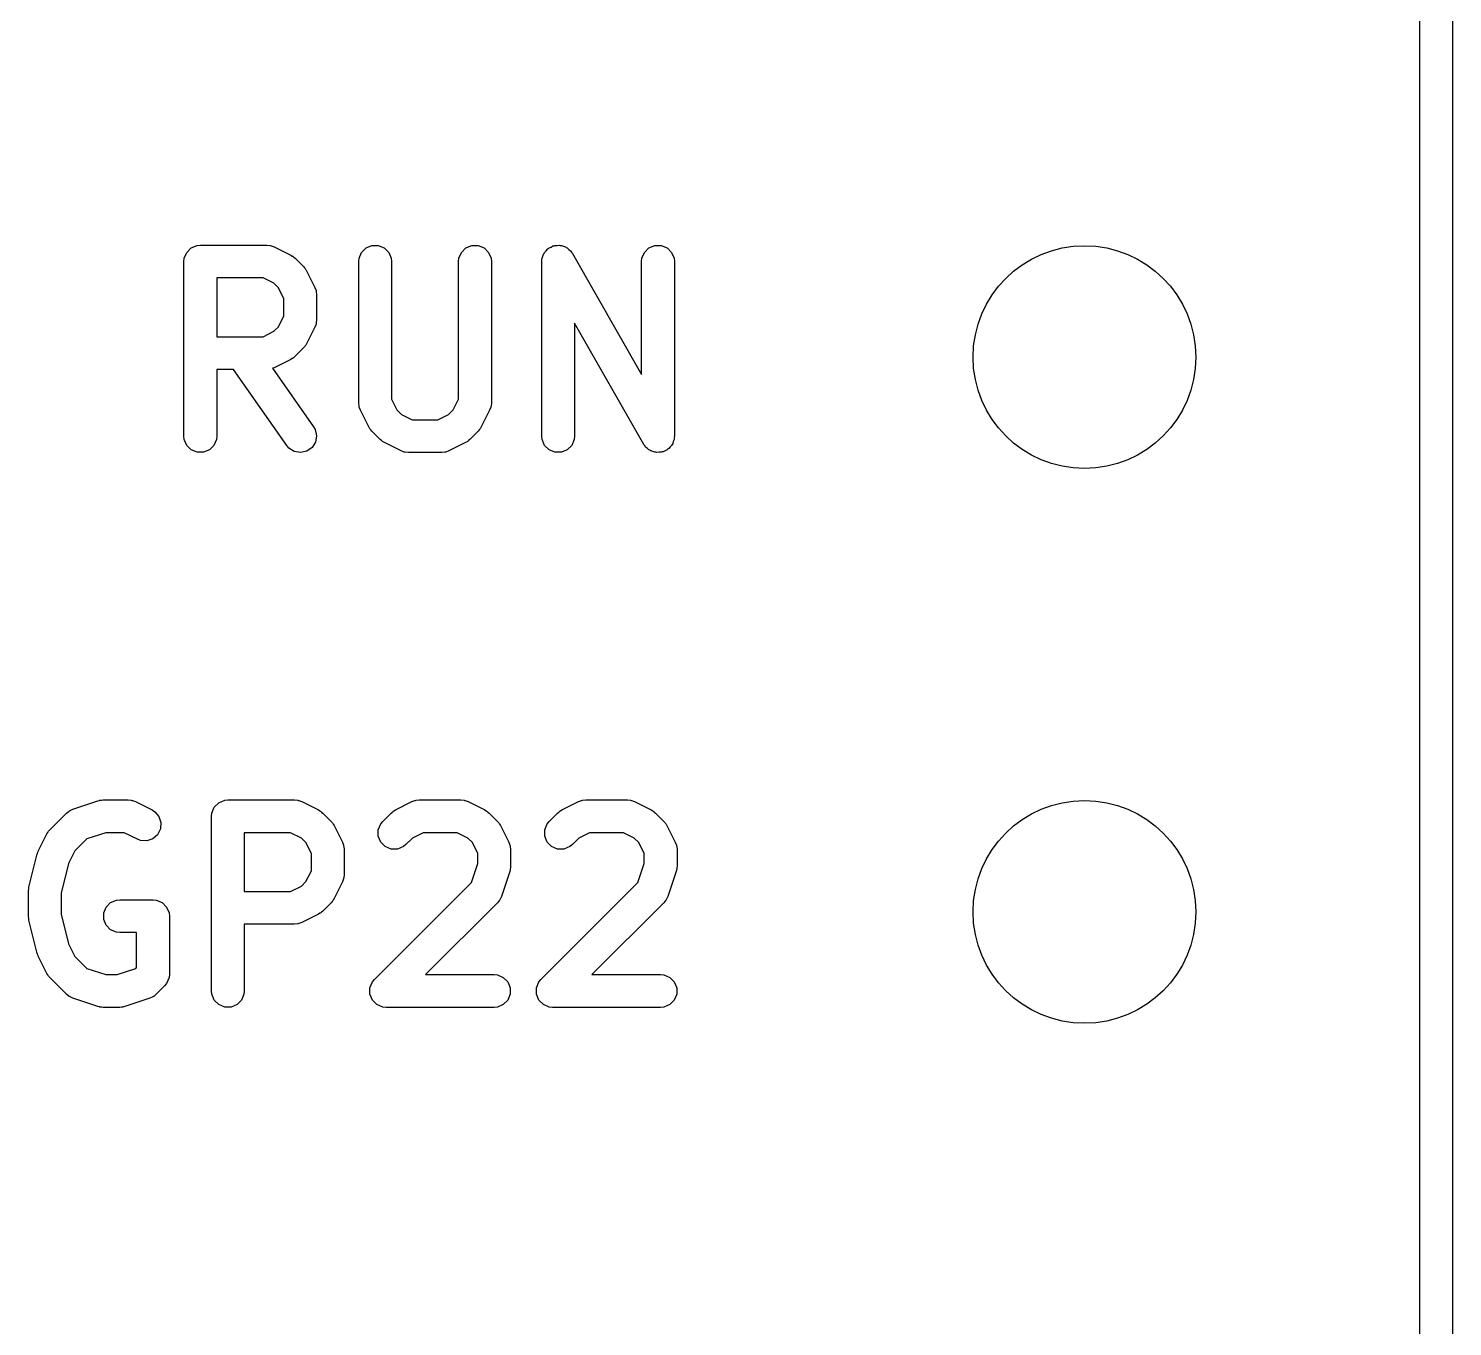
# Model space of a CAD drawing. Extents: x 100 to 226, y -132 to -42.
# Drawn here: x 213.45 to 219.97, y -81.53 to -75.59 of the extents above; entities that cross this region are included whole.
import ezdxf

# ---------------------------------------------------------------- set-up
doc = ezdxf.new("R2010")
doc.units = 0
doc.layers.add('BLACK', color=7, linetype='CONTINUOUS')

msp = doc.modelspace()

# ---------------------------------------------------------------- linework, layer by layer
at = {"layer": 'BLACK', "linetype": 'CONTINUOUS'}
for p, q in [((219.96625, -50.32375), (219.96625, -101.32375)), ((219.81625, -101.24875), (219.81625, -50.39875)), ((214.171271, -76.614377), (214.191963, -76.593685)), ((214.191963, -76.593685), (214.218999, -76.582486)), ((214.218999, -76.582486), (214.233631, -76.581045)), ((214.233631, -76.581045), (214.538393, -76.581045)), ((214.538393, -76.581045), (214.553025, -76.582486)), ((214.553025, -76.582486), (214.555514, -76.583517)), ((214.555514, -76.583517), (214.558202, -76.583708)), ((214.558202, -76.583708), (214.571934, -76.588963)), ((214.571934, -76.588963), (214.648124, -76.627058)), ((214.971271, -76.614377), (214.991963, -76.593685)), ((214.991963, -76.593685), (215.018999, -76.582486)), ((215.018999, -76.582486), (215.048263, -76.582486)), ((215.048263, -76.582486), (215.075299, -76.593685)), ((215.075299, -76.593685), (215.095991, -76.614377)), ((215.428414, -76.614377), (215.449106, -76.593685)), ((215.449106, -76.593685), (215.476142, -76.582486)), ((215.476142, -76.582486), (215.505406, -76.582486)), ((215.505406, -76.582486), (215.532442, -76.593685)), ((215.532442, -76.593685), (215.553134, -76.614377)), ((215.816416, -76.607326), (215.822526, -76.599437)), ((215.822526, -76.599437), (215.826679, -76.597063)), ((215.826679, -76.597063), (215.830058, -76.593685)), ((215.830058, -76.593685), (215.83927, -76.589868)), ((215.83927, -76.589868), (215.847935, -76.584918)), ((215.847935, -76.584918), (215.852678, -76.584315)), ((215.852678, -76.584315), (215.857094, -76.582486)), ((215.857094, -76.582486), (215.867068, -76.582486)), ((215.867068, -76.582486), (215.876965, -76.581228)), ((215.876965, -76.581228), (215.881577, -76.582486)), ((215.881577, -76.582486), (215.886358, -76.582486)), ((215.886358, -76.582486), (215.895573, -76.586303)), ((215.895573, -76.586303), (215.905197, -76.588928)), ((215.905197, -76.588928), (215.908977, -76.591855)), ((215.908977, -76.591855), (215.913394, -76.593685)), ((215.913394, -76.593685), (215.920444, -76.600735)), ((215.920444, -76.600735), (215.928334, -76.606845)), ((216.266509, -76.614377), (216.287201, -76.593685)), ((216.287201, -76.593685), (216.314237, -76.582486)), ((216.314237, -76.582486), (216.343501, -76.582486)), ((216.343501, -76.582486), (216.370537, -76.593685)), ((216.370537, -76.593685), (216.391229, -76.614377)), ((214.158631, -76.656045), (214.160072, -76.641413)), ((214.158631, -77.456045), (214.158631, -76.656045)), ((214.160072, -76.641413), (214.171271, -76.614377)), ((214.648124, -76.627058), (214.654423, -76.631022)), ((214.654423, -76.631022), (214.656251, -76.63178)), ((214.656251, -76.63178), (214.658307, -76.633468)), ((214.658307, -76.633468), (214.660567, -76.63489)), ((214.660567, -76.63489), (214.661866, -76.636388)), ((214.661866, -76.636388), (214.667616, -76.641107)), ((214.667616, -76.641107), (214.705711, -76.679202)), ((214.958631, -76.656045), (214.960072, -76.641413)), ((214.958631, -77.303664), (214.958631, -76.656045)), ((214.960072, -76.641413), (214.971271, -76.614377)), ((215.095991, -76.614377), (215.10719, -76.641413)), ((215.10719, -76.641413), (215.108631, -76.656045)), ((215.108631, -76.656045), (215.108631, -77.285959)), ((215.415774, -76.656045), (215.417215, -76.641413)), ((215.415774, -77.285958), (215.415774, -76.656045)), ((215.417215, -76.641413), (215.428414, -76.614377)), ((215.553134, -76.614377), (215.564333, -76.641413)), ((215.564333, -76.641413), (215.565774, -76.656045)), ((215.565774, -76.656045), (215.565774, -77.303664)), ((215.796726, -76.656045), (215.797096, -76.652281)), ((215.796726, -77.456045), (215.796726, -76.656045)), ((215.796909, -76.650806), (215.79743, -76.648895)), ((215.797096, -76.652281), (215.796909, -76.650806)), ((215.79743, -76.648895), (215.798167, -76.641413)), ((215.798167, -76.641413), (215.801984, -76.632197)), ((215.801984, -76.632197), (215.804609, -76.622574)), ((215.804609, -76.622574), (215.807536, -76.618793)), ((215.807536, -76.618793), (215.809366, -76.614377)), ((215.809366, -76.614377), (215.816416, -76.607326)), ((215.928334, -76.606845), (215.932686, -76.612977)), ((215.932686, -76.612977), (215.934086, -76.614377)), ((215.934086, -76.614377), (215.934655, -76.615751)), ((215.934655, -76.615751), (215.936844, -76.618835)), ((215.936844, -76.618835), (216.253869, -77.173628)), ((216.253869, -76.656045), (216.25531, -76.641413)), ((216.253869, -77.173628), (216.253869, -76.656045)), ((216.25531, -76.641413), (216.266509, -76.614377)), ((216.391229, -76.614377), (216.402428, -76.641413)), ((216.402428, -76.641413), (216.403869, -76.656045)), ((216.403869, -76.656045), (216.403869, -77.456045)), ((214.520688, -76.731045), (214.308631, -76.731045)), ((214.308631, -76.731045), (214.308631, -77.000092)), ((214.570156, -76.755779), (214.520688, -76.731045)), ((214.705711, -76.679202), (214.710431, -76.684954)), ((214.710431, -76.684954), (214.711927, -76.686251)), ((214.711927, -76.686251), (214.713346, -76.688505)), ((214.713346, -76.688505), (214.715038, -76.690567)), ((214.715038, -76.690567), (214.715796, -76.692397)), ((214.715796, -76.692397), (214.71976, -76.698694)), ((214.71976, -76.698694), (214.757856, -76.774884)), ((214.591039, -76.776662), (214.570156, -76.755779)), ((214.615774, -76.826131), (214.591039, -76.776662)), ((214.757856, -76.774884), (214.763111, -76.788616)), ((214.763111, -76.788616), (214.763302, -76.791305)), ((214.763302, -76.791305), (214.764333, -76.793794)), ((214.764333, -76.793794), (214.765774, -76.808426)), ((214.615774, -76.905005), (214.615774, -76.826131)), ((214.765774, -76.808426), (214.765774, -76.922711)), ((214.591039, -76.954474), (214.615774, -76.905005)), ((214.765774, -76.922711), (214.764333, -76.937343)), ((214.520688, -77.000092), (214.570156, -76.975358)), ((214.570156, -76.975358), (214.591039, -76.954474)), ((214.757856, -76.956253), (214.71976, -77.032443)), ((214.763111, -76.942521), (214.757856, -76.956253)), ((214.763302, -76.939831), (214.763111, -76.942521)), ((214.764333, -76.937343), (214.763302, -76.939831)), ((216.263751, -77.493255), (215.946726, -76.938461)), ((215.946726, -76.938461), (215.946726, -77.456045)), ((214.308631, -77.000092), (214.520688, -77.000092)), ((214.705711, -77.051935), (214.667616, -77.09003)), ((214.710431, -77.046182), (214.705711, -77.051935)), ((214.711927, -77.044886), (214.710431, -77.046182)), ((214.713346, -77.042631), (214.711927, -77.044886)), ((214.715038, -77.04057), (214.713346, -77.042631)), ((214.715796, -77.038739), (214.715038, -77.04057)), ((214.71976, -77.032443), (214.715796, -77.038739)), ((214.648124, -77.104079), (214.571934, -77.142174)), ((214.654423, -77.100114), (214.648124, -77.104079)), ((214.656251, -77.099357), (214.654423, -77.100114)), ((214.658307, -77.097668), (214.656251, -77.099357)), ((214.660567, -77.096247), (214.658307, -77.097668)), ((214.661866, -77.094748), (214.660567, -77.096247)), ((214.667616, -77.09003), (214.661866, -77.094748)), ((214.385058, -77.150092), (214.308631, -77.150092)), ((214.308631, -77.150092), (214.308631, -77.456045)), ((214.629331, -77.499054), (214.385058, -77.150092)), ((214.571934, -77.142174), (214.564582, -77.144987)), ((214.564582, -77.144987), (214.752216, -77.413035)), ((214.960072, -77.318296), (214.958631, -77.303664)), ((214.961103, -77.320785), (214.960072, -77.318296)), ((214.961294, -77.323473), (214.961103, -77.320785)), ((215.108631, -77.285959), (215.133365, -77.335427)), ((215.391038, -77.335428), (215.415774, -77.285958)), ((215.5633, -77.320787), (215.56311, -77.323474)), ((215.564333, -77.318296), (215.5633, -77.320787)), ((215.565774, -77.303664), (215.564333, -77.318296)), ((214.966549, -77.337205), (214.961294, -77.323473)), ((215.004644, -77.413395), (214.966549, -77.337205)), ((215.133365, -77.335427), (215.154248, -77.356311)), ((215.154248, -77.356311), (215.203717, -77.381045)), ((215.203717, -77.381045), (215.320688, -77.381045)), ((215.320688, -77.381045), (215.370155, -77.356311)), ((215.370155, -77.356311), (215.391038, -77.335428)), ((215.557855, -77.337206), (215.51976, -77.413396)), ((215.56311, -77.323474), (215.557855, -77.337206)), ((214.752216, -77.413035), (214.759427, -77.425848)), ((214.759427, -77.425848), (214.765756, -77.454419)), ((215.008607, -77.419691), (215.004644, -77.413395)), ((215.009365, -77.421521), (215.008607, -77.419691)), ((215.011054, -77.423579), (215.009365, -77.421521)), ((215.012476, -77.425838), (215.011054, -77.423579)), ((215.013974, -77.427137), (215.012476, -77.425838)), ((215.018692, -77.432886), (215.013974, -77.427137)), ((215.056787, -77.470982), (215.018692, -77.432886)), ((215.505712, -77.432886), (215.467617, -77.470982)), ((215.510432, -77.427134), (215.505712, -77.432886)), ((215.511927, -77.425838), (215.510432, -77.427134)), ((215.513346, -77.423583), (215.511927, -77.425838)), ((215.515039, -77.421521), (215.513346, -77.423583)), ((215.515797, -77.41969), (215.515039, -77.421521)), ((215.51976, -77.413396), (215.515797, -77.41969)), ((214.160072, -77.470677), (214.158631, -77.456045)), ((214.171271, -77.497713), (214.160072, -77.470677)), ((214.191963, -77.518405), (214.171271, -77.497713)), ((214.295991, -77.497713), (214.275299, -77.518405)), ((214.30719, -77.470677), (214.295991, -77.497713)), ((214.308631, -77.456045), (214.30719, -77.470677)), ((214.638903, -77.510215), (214.629331, -77.499054)), ((214.663582, -77.525942), (214.638903, -77.510215)), ((214.744944, -77.507916), (214.72097, -77.524698)), ((214.760671, -77.483237), (214.744944, -77.507916)), ((214.765756, -77.454419), (214.760671, -77.483237)), ((215.062538, -77.475702), (215.056787, -77.470982)), ((215.063837, -77.4772), (215.062538, -77.475702)), ((215.066092, -77.478619), (215.063837, -77.4772)), ((215.068152, -77.48031), (215.066092, -77.478619)), ((215.069982, -77.481068), (215.068152, -77.48031)), ((215.07628, -77.485032), (215.069982, -77.481068)), ((215.152471, -77.523127), (215.07628, -77.485032)), ((215.448124, -77.485032), (215.371934, -77.523127)), ((215.454423, -77.481067), (215.448124, -77.485032)), ((215.456251, -77.48031), (215.454423, -77.481067)), ((215.458307, -77.478622), (215.456251, -77.48031)), ((215.460567, -77.4772), (215.458307, -77.478622)), ((215.461867, -77.4757), (215.460567, -77.4772)), ((215.467617, -77.470982), (215.461867, -77.4757)), ((215.798167, -77.470677), (215.796726, -77.456045)), ((215.809366, -77.497713), (215.798167, -77.470677)), ((215.830058, -77.518405), (215.809366, -77.497713)), ((215.934086, -77.497713), (215.913394, -77.518405)), ((215.945285, -77.470677), (215.934086, -77.497713)), ((215.946726, -77.456045), (215.945285, -77.470677)), ((216.265939, -77.496338), (216.263751, -77.493255)), ((216.266509, -77.497713), (216.265939, -77.496338)), ((216.267908, -77.499112), (216.266509, -77.497713)), ((216.272261, -77.505245), (216.267908, -77.499112)), ((216.280149, -77.511353), (216.272261, -77.505245)), ((216.287201, -77.518405), (216.280149, -77.511353)), ((216.373915, -77.515026), (216.370537, -77.518405)), ((216.378069, -77.512653), (216.373915, -77.515026)), ((216.384178, -77.504763), (216.378069, -77.512653)), ((216.391229, -77.497713), (216.384178, -77.504763)), ((216.393058, -77.493296), (216.391229, -77.497713)), ((216.395986, -77.489516), (216.393058, -77.493296)), ((216.39861, -77.479892), (216.395986, -77.489516)), ((216.402428, -77.470677), (216.39861, -77.479892)), ((216.403164, -77.463194), (216.402428, -77.470677)), ((216.403686, -77.461284), (216.403164, -77.463194)), ((216.403869, -77.456045), (216.403498, -77.459808)), ((216.403498, -77.459808), (216.403686, -77.461284)), ((214.218999, -77.529604), (214.191963, -77.518405)), ((214.248263, -77.529604), (214.218999, -77.529604)), ((214.275299, -77.518405), (214.248263, -77.529604)), ((214.692399, -77.531027), (214.663582, -77.525942)), ((214.72097, -77.524698), (214.692399, -77.531027)), ((215.166203, -77.528382), (215.152471, -77.523127)), ((215.16889, -77.528572), (215.166203, -77.528382)), ((215.17138, -77.529604), (215.16889, -77.528572)), ((215.186012, -77.531045), (215.17138, -77.529604)), ((215.338393, -77.531045), (215.186012, -77.531045)), ((215.353025, -77.529604), (215.338393, -77.531045)), ((215.355514, -77.528572), (215.353025, -77.529604)), ((215.358202, -77.528382), (215.355514, -77.528572)), ((215.371934, -77.523127), (215.358202, -77.528382)), ((215.857094, -77.529604), (215.830058, -77.518405)), ((215.886358, -77.529604), (215.857094, -77.529604)), ((215.913394, -77.518405), (215.886358, -77.529604)), ((216.291619, -77.520235), (216.287201, -77.518405)), ((216.295399, -77.523162), (216.291619, -77.520235)), ((216.30502, -77.525786), (216.295399, -77.523162)), ((216.314237, -77.529604), (216.30502, -77.525786)), ((216.319018, -77.529604), (216.314237, -77.529604)), ((216.32363, -77.530862), (216.319018, -77.529604)), ((216.333527, -77.529604), (216.32363, -77.530862)), ((216.343501, -77.529604), (216.333527, -77.529604)), ((216.347916, -77.527774), (216.343501, -77.529604)), ((216.35266, -77.527172), (216.347916, -77.527774)), ((216.361324, -77.522221), (216.35266, -77.527172)), ((216.370537, -77.518405), (216.361324, -77.522221)), ((213.650389, -79.162989), (213.764675, -79.124894)), ((213.764675, -79.124894), (213.771928, -79.123244)), ((213.771928, -79.123244), (213.77376, -79.122486)), ((213.77376, -79.122486), (213.776414, -79.122224)), ((213.776414, -79.122224), (213.779012, -79.121634)), ((213.779012, -79.121634), (213.780986, -79.121774)), ((213.780986, -79.121774), (213.788392, -79.121045)), ((213.788392, -79.121045), (213.902678, -79.121045)), ((213.902678, -79.121045), (213.91731, -79.122486)), ((213.91731, -79.122486), (213.919799, -79.123517)), ((213.919799, -79.123517), (213.922487, -79.123708)), ((213.922487, -79.123708), (213.936219, -79.128963)), ((213.936219, -79.128963), (214.012409, -79.167058)), ((214.297461, -79.154377), (214.318153, -79.133685)), ((214.318153, -79.133685), (214.345189, -79.122486)), ((214.345189, -79.122486), (214.359821, -79.121045)), ((214.359821, -79.121045), (214.664583, -79.121045)), ((214.664583, -79.121045), (214.679215, -79.122486)), ((214.679215, -79.122486), (214.681704, -79.123517)), ((214.681704, -79.123517), (214.684392, -79.123708)), ((214.684392, -79.123708), (214.698124, -79.128963)), ((214.698124, -79.128963), (214.774314, -79.167058)), ((215.12628, -79.167058), (215.20247, -79.128963)), ((215.20247, -79.128963), (215.216202, -79.123708)), ((215.216202, -79.123708), (215.218889, -79.123517)), ((215.218889, -79.123517), (215.221379, -79.122486)), ((215.221379, -79.122486), (215.236011, -79.121045)), ((215.236011, -79.121045), (215.426487, -79.121045)), ((215.426487, -79.121045), (215.441119, -79.122486)), ((215.441119, -79.122486), (215.443608, -79.123517)), ((215.443608, -79.123517), (215.446296, -79.123708)), ((215.446296, -79.123708), (215.460028, -79.128963)), ((215.460028, -79.128963), (215.536219, -79.167058)), ((215.888185, -79.167058), (215.964375, -79.128963)), ((215.964375, -79.128963), (215.978107, -79.123708)), ((215.978107, -79.123708), (215.980794, -79.123517)), ((215.980794, -79.123517), (215.983284, -79.122486)), ((215.983284, -79.122486), (215.997916, -79.121045)), ((215.997916, -79.121045), (216.188392, -79.121045)), ((216.188392, -79.121045), (216.203024, -79.122486)), ((216.203024, -79.122486), (216.205513, -79.123517)), ((216.205513, -79.123517), (216.208201, -79.123708)), ((216.208201, -79.123708), (216.221933, -79.128963)), ((216.221933, -79.128963), (216.298124, -79.167058)), ((213.544883, -79.257297), (213.621073, -79.181107)), ((213.621073, -79.181107), (213.632438, -79.171779)), ((213.632438, -79.171779), (213.63493, -79.170746)), ((213.63493, -79.170746), (213.636964, -79.168983)), ((213.636964, -79.168983), (213.650389, -79.162989)), ((214.012409, -79.167058), (214.024852, -79.17489)), ((214.024852, -79.17489), (214.044025, -79.196998)), ((214.044025, -79.196998), (214.053279, -79.224759)), ((214.284821, -79.196045), (214.286262, -79.181413)), ((214.284821, -79.996045), (214.284821, -79.196045)), ((214.286262, -79.181413), (214.297461, -79.154377)), ((214.774314, -79.167058), (214.780613, -79.171022)), ((214.780613, -79.171022), (214.782441, -79.17178)), ((214.782441, -79.17178), (214.784497, -79.173468)), ((214.784497, -79.173468), (214.786757, -79.17489)), ((214.786757, -79.17489), (214.788056, -79.176388)), ((214.788056, -79.176388), (214.793806, -79.181107)), ((214.793806, -79.181107), (214.831901, -79.219202)), ((215.068693, -79.219201), (215.106789, -79.181106)), ((215.106789, -79.181106), (215.112537, -79.176388)), ((215.112537, -79.176388), (215.113837, -79.17489)), ((215.113837, -79.17489), (215.116095, -79.173468)), ((215.116095, -79.173468), (215.118154, -79.171779)), ((215.118154, -79.171779), (215.119983, -79.171021)), ((215.119983, -79.171021), (215.12628, -79.167058)), ((215.536219, -79.167058), (215.542518, -79.171022)), ((215.542518, -79.171022), (215.544346, -79.17178)), ((215.544346, -79.17178), (215.546402, -79.173468)), ((215.546402, -79.173468), (215.548662, -79.17489)), ((215.548662, -79.17489), (215.549961, -79.176388)), ((215.549961, -79.176388), (215.555711, -79.181107)), ((215.555711, -79.181107), (215.593806, -79.219202)), ((215.830598, -79.219201), (215.868694, -79.181106)), ((215.868694, -79.181106), (215.874442, -79.176388)), ((215.874442, -79.176388), (215.875742, -79.17489)), ((215.875742, -79.17489), (215.878, -79.173468)), ((215.878, -79.173468), (215.880059, -79.171779)), ((215.880059, -79.171779), (215.881888, -79.171021)), ((215.881888, -79.171021), (215.888185, -79.167058)), ((216.298124, -79.167058), (216.304423, -79.171022)), ((216.304423, -79.171022), (216.306251, -79.17178)), ((216.306251, -79.17178), (216.308307, -79.173468)), ((216.308307, -79.173468), (216.310567, -79.17489)), ((216.310567, -79.17489), (216.311866, -79.176388)), ((216.311866, -79.176388), (216.317616, -79.181107)), ((216.317616, -79.181107), (216.355711, -79.219202)), ((213.492739, -79.35298), (213.530834, -79.276789)), ((213.530834, -79.276789), (213.534798, -79.270489)), ((213.534798, -79.270489), (213.535556, -79.268662)), ((213.535556, -79.268662), (213.537244, -79.266605)), ((213.537244, -79.266605), (213.538666, -79.264346)), ((213.538666, -79.264346), (213.540164, -79.263046)), ((213.540164, -79.263046), (213.544883, -79.257297)), ((213.800562, -79.271045), (213.714619, -79.299692)), ((213.884973, -79.271045), (213.800562, -79.271045)), ((213.945327, -79.301222), (213.884973, -79.271045)), ((214.051205, -79.253949), (214.038118, -79.280124)), ((214.053279, -79.224759), (214.051205, -79.253949)), ((214.646878, -79.271045), (214.434821, -79.271045)), ((214.434821, -79.271045), (214.434821, -79.540092)), ((214.696346, -79.295779), (214.646878, -79.271045)), ((214.831901, -79.219202), (214.836621, -79.224954)), ((214.836621, -79.224954), (214.838117, -79.226251)), ((214.838117, -79.226251), (214.839536, -79.228505)), ((214.839536, -79.228505), (214.841228, -79.230567)), ((214.841228, -79.230567), (214.841986, -79.232397)), ((214.841986, -79.232397), (214.84595, -79.238694)), ((214.84595, -79.238694), (214.884046, -79.314884)), ((215.048166, -79.257603), (215.059365, -79.230567)), ((215.048166, -79.286865), (215.048166, -79.257603)), ((215.059365, -79.230567), (215.068693, -79.219201)), ((215.253716, -79.271045), (215.204247, -79.295779)), ((215.408782, -79.271045), (215.253716, -79.271045)), ((215.458251, -79.295779), (215.408782, -79.271045)), ((215.593806, -79.219202), (215.598524, -79.224951)), ((215.598524, -79.224951), (215.600023, -79.226251)), ((215.600023, -79.226251), (215.601444, -79.22851)), ((215.601444, -79.22851), (215.603133, -79.230567)), ((215.603133, -79.230567), (215.60389, -79.232394)), ((215.60389, -79.232394), (215.607855, -79.238694)), ((215.607855, -79.238694), (215.64595, -79.314885)), ((215.810071, -79.257603), (215.82127, -79.230567)), ((215.810071, -79.286865), (215.810071, -79.257603)), ((215.82127, -79.230567), (215.830598, -79.219201)), ((216.015621, -79.271045), (215.966152, -79.295779)), ((216.170687, -79.271045), (216.015621, -79.271045)), ((216.220156, -79.295779), (216.170687, -79.271045)), ((216.355711, -79.219202), (216.360429, -79.224951)), ((216.360429, -79.224951), (216.361928, -79.226251)), ((216.361928, -79.226251), (216.363349, -79.22851)), ((216.363349, -79.22851), (216.365038, -79.230567)), ((216.365038, -79.230567), (216.365795, -79.232394)), ((216.365795, -79.232394), (216.36976, -79.238694)), ((216.36976, -79.238694), (216.407855, -79.314885)), ((213.714619, -79.299692), (213.659555, -79.354756)), ((213.959059, -79.306477), (213.945327, -79.301222)), ((213.988249, -79.308551), (213.959059, -79.306477)), ((214.01601, -79.299297), (213.988249, -79.308551)), ((214.038118, -79.280124), (214.01601, -79.299297)), ((214.717229, -79.316662), (214.696346, -79.295779)), ((214.741964, -79.366131), (214.717229, -79.316662)), ((214.884046, -79.314884), (214.889301, -79.328616)), ((214.889301, -79.328616), (214.889492, -79.331305)), ((214.889492, -79.331305), (214.890523, -79.333794)), ((214.890523, -79.333794), (214.891964, -79.348426)), ((215.059364, -79.313902), (215.048166, -79.286865)), ((215.080057, -79.334595), (215.059364, -79.313902)), ((215.107093, -79.345794), (215.080057, -79.334595)), ((215.163392, -79.334596), (215.136355, -79.345794)), ((215.174757, -79.325269), (215.163392, -79.334596)), ((215.204247, -79.295779), (215.174757, -79.325269)), ((215.479133, -79.316661), (215.458251, -79.295779)), ((215.503868, -79.36613), (215.479133, -79.316661)), ((215.64595, -79.314885), (215.651205, -79.328617)), ((215.651205, -79.328617), (215.651395, -79.331304)), ((215.651395, -79.331304), (215.652427, -79.333794)), ((215.652427, -79.333794), (215.653868, -79.348426)), ((215.821269, -79.313902), (215.810071, -79.286865)), ((215.841962, -79.334595), (215.821269, -79.313902)), ((215.868998, -79.345794), (215.841962, -79.334595)), ((215.925297, -79.334596), (215.89826, -79.345794)), ((215.936662, -79.325269), (215.925297, -79.334596)), ((215.966152, -79.295779), (215.936662, -79.325269)), ((216.241038, -79.316661), (216.220156, -79.295779)), ((216.265773, -79.36613), (216.241038, -79.316661)), ((216.407855, -79.314885), (216.41311, -79.328617)), ((216.41311, -79.328617), (216.4133, -79.331304)), ((216.4133, -79.331304), (216.414332, -79.333794)), ((216.414332, -79.333794), (216.415773, -79.348426)), ((213.448964, -79.520711), (213.48706, -79.36833)), ((213.48706, -79.36833), (213.487445, -79.36725)), ((213.487445, -79.36725), (213.487484, -79.366712)), ((213.487484, -79.366712), (213.489808, -79.360636)), ((213.489808, -79.360636), (213.492007, -79.354485)), ((213.492007, -79.354485), (213.492329, -79.354049)), ((213.492329, -79.354049), (213.492739, -79.35298)), ((213.659555, -79.354756), (213.630585, -79.412696)), ((214.741964, -79.445005), (214.741964, -79.366131)), ((214.891964, -79.348426), (214.891964, -79.462711)), ((215.136355, -79.345794), (215.107093, -79.345794)), ((215.503868, -79.412446), (215.503868, -79.36613)), ((215.653868, -79.348426), (215.653868, -79.424616)), ((215.89826, -79.345794), (215.868998, -79.345794)), ((216.265773, -79.412446), (216.265773, -79.36613)), ((216.415773, -79.348426), (216.415773, -79.424616)), ((213.630585, -79.412696), (213.596725, -79.548137)), ((214.717229, -79.494474), (214.741964, -79.445005)), ((214.891964, -79.462711), (214.890523, -79.477343)), ((215.47522, -79.498388), (215.503868, -79.412446)), ((215.650019, -79.448333), (215.611924, -79.562619)), ((215.651668, -79.441079), (215.650019, -79.448333)), ((215.652427, -79.439248), (215.651668, -79.441079)), ((215.652688, -79.436593), (215.652427, -79.439248)), ((215.653279, -79.433996), (215.652688, -79.436593)), ((215.653868, -79.424616), (215.653138, -79.432021)), ((215.653138, -79.432021), (215.653279, -79.433996)), ((216.237125, -79.498388), (216.265773, -79.412446)), ((216.411924, -79.448333), (216.373829, -79.562619)), ((216.413573, -79.441079), (216.411924, -79.448333)), ((216.414332, -79.439248), (216.413573, -79.441079)), ((216.414593, -79.436593), (216.414332, -79.439248)), ((216.415184, -79.433996), (216.414593, -79.436593)), ((216.415773, -79.424616), (216.415043, -79.432021)), ((216.415043, -79.432021), (216.415184, -79.433996)), ((213.446725, -79.538902), (213.446976, -79.536348)), ((213.446814, -79.535256), (213.447623, -79.529781)), ((213.446976, -79.536348), (213.446814, -79.535256)), ((213.447623, -79.529781), (213.448166, -79.52427)), ((213.448166, -79.52427), (213.448588, -79.523249)), ((213.448588, -79.523249), (213.448964, -79.520711)), ((214.646878, -79.540092), (214.696346, -79.515358)), ((214.696346, -79.515358), (214.717229, -79.494474)), ((214.884046, -79.496253), (214.84595, -79.572443)), ((214.889301, -79.482521), (214.884046, -79.496253)), ((214.889492, -79.479831), (214.889301, -79.482521)), ((214.890523, -79.477343), (214.889492, -79.479831)), ((215.030597, -79.943012), (215.47522, -79.498388)), ((215.792502, -79.943012), (216.237125, -79.498388)), ((213.446725, -79.653188), (213.446725, -79.538902)), ((213.596725, -79.548137), (213.596725, -79.643952)), ((213.802223, -79.61152), (213.822915, -79.590828)), ((213.822915, -79.590828), (213.849951, -79.579629)), ((213.849951, -79.579629), (213.864583, -79.578188)), ((213.864583, -79.578188), (214.016964, -79.578188)), ((214.016964, -79.578188), (214.031596, -79.579629)), ((214.031596, -79.579629), (214.058632, -79.590828)), ((214.058632, -79.590828), (214.079324, -79.61152)), ((214.434821, -79.540092), (214.646878, -79.540092)), ((214.831901, -79.591935), (214.793806, -79.63003)), ((214.836621, -79.586182), (214.831901, -79.591935)), ((214.838117, -79.584886), (214.836621, -79.586182)), ((214.839536, -79.582631), (214.838117, -79.584886)), ((214.841228, -79.58057), (214.839536, -79.582631)), ((214.841986, -79.578739), (214.841228, -79.58057)), ((214.84595, -79.572443), (214.841986, -79.578739)), ((215.593806, -79.591935), (215.264696, -79.921045)), ((215.603134, -79.58057), (215.593806, -79.591935)), ((215.604166, -79.578077), (215.603134, -79.58057)), ((215.60593, -79.576044), (215.604166, -79.578077)), ((215.611924, -79.562619), (215.60593, -79.576044)), ((216.355711, -79.591935), (216.026601, -79.921045)), ((216.365039, -79.58057), (216.355711, -79.591935)), ((216.366071, -79.578077), (216.365039, -79.58057)), ((216.367835, -79.576044), (216.366071, -79.578077)), ((216.373829, -79.562619), (216.367835, -79.576044)), ((213.446976, -79.655741), (213.446725, -79.653188)), ((213.446814, -79.656834), (213.446976, -79.655741)), ((213.447623, -79.662308), (213.446814, -79.656834)), ((213.448166, -79.66782), (213.447623, -79.662308)), ((213.448588, -79.66884), (213.448166, -79.66782)), ((213.596725, -79.643952), (213.630585, -79.779392)), ((213.791024, -79.638556), (213.802223, -79.61152)), ((213.791024, -79.66782), (213.791024, -79.638556)), ((213.802223, -79.694856), (213.791024, -79.66782)), ((214.079324, -79.61152), (214.090523, -79.638556)), ((214.090523, -79.638556), (214.091964, -79.653188)), ((214.091964, -79.653188), (214.091964, -79.919854)), ((214.774314, -79.644079), (214.698124, -79.682174)), ((214.780613, -79.640114), (214.774314, -79.644079)), ((214.782441, -79.639357), (214.780613, -79.640114)), ((214.784497, -79.637668), (214.782441, -79.639357)), ((214.786757, -79.636247), (214.784497, -79.637668)), ((214.788056, -79.634748), (214.786757, -79.636247)), ((214.793806, -79.63003), (214.788056, -79.634748)), ((213.448964, -79.671379), (213.448588, -79.66884)), ((213.48706, -79.82376), (213.448964, -79.671379)), ((213.822915, -79.715548), (213.802223, -79.694856)), ((213.849951, -79.726747), (213.822915, -79.715548)), ((213.864583, -79.728188), (213.849951, -79.726747)), ((213.941964, -79.728188), (213.864583, -79.728188)), ((213.941964, -79.888788), (213.941964, -79.728188)), ((214.664583, -79.690092), (214.434821, -79.690092)), ((214.434821, -79.690092), (214.434821, -79.996045)), ((214.679215, -79.688651), (214.664583, -79.690092)), ((214.681704, -79.687619), (214.679215, -79.688651)), ((214.684392, -79.687429), (214.681704, -79.687619)), ((214.698124, -79.682174), (214.684392, -79.687429)), ((213.630585, -79.779392), (213.659555, -79.837332)), ((213.487445, -79.824839), (213.48706, -79.82376)), ((213.487484, -79.825378), (213.487445, -79.824839)), ((213.489808, -79.831453), (213.487484, -79.825378)), ((213.492007, -79.837605), (213.489808, -79.831453)), ((213.492329, -79.83804), (213.492007, -79.837605)), ((213.492739, -79.83911), (213.492329, -79.83804)), ((213.530834, -79.9153), (213.492739, -79.83911)), ((213.659555, -79.837332), (213.71462, -79.892398)), ((213.534797, -79.921596), (213.530834, -79.9153)), ((213.535555, -79.923426), (213.534797, -79.921596)), ((213.537244, -79.925484), (213.535555, -79.923426)), ((213.538666, -79.927743), (213.537244, -79.925484)), ((213.540164, -79.929042), (213.538666, -79.927743)), ((213.544883, -79.934792), (213.540164, -79.929042)), ((213.71462, -79.892398), (213.800562, -79.921045)), ((213.800562, -79.921045), (213.852413, -79.921045)), ((213.852413, -79.921045), (213.938354, -79.892398)), ((213.938354, -79.892398), (213.941964, -79.888788)), ((214.091964, -79.919854), (214.090523, -79.934485)), ((215.264696, -79.921045), (215.578868, -79.921045)), ((215.578868, -79.921045), (215.5935, -79.922486)), ((215.5935, -79.922486), (215.620536, -79.933685)), ((216.026601, -79.921045), (216.340773, -79.921045)), ((216.340773, -79.921045), (216.355405, -79.922486)), ((216.355405, -79.922486), (216.382441, -79.933685)), ((213.621073, -80.010983), (213.544883, -79.934792)), ((214.069997, -79.972887), (214.031901, -80.010983)), ((214.079325, -79.961522), (214.069997, -79.972887)), ((214.090523, -79.934485), (214.079325, -79.961522)), ((215.010071, -79.981413), (215.02127, -79.954377)), ((215.010071, -80.010677), (215.010071, -79.981413)), ((215.02127, -79.954377), (215.030597, -79.943012)), ((215.620536, -79.933685), (215.641228, -79.954377)), ((215.641228, -79.954377), (215.652427, -79.981413)), ((215.652427, -79.981413), (215.652427, -80.010677)), ((215.771976, -79.981413), (215.783175, -79.954377)), ((215.771976, -80.010677), (215.771976, -79.981413)), ((215.783175, -79.954377), (215.792502, -79.943012)), ((216.382441, -79.933685), (216.403133, -79.954377)), ((216.403133, -79.954377), (216.414332, -79.981413)), ((216.414332, -79.981413), (216.414332, -80.010677)), ((213.632438, -80.02031), (213.621073, -80.010983)), ((213.634928, -80.021341), (213.632438, -80.02031)), ((213.636964, -80.023107), (213.634928, -80.021341)), ((213.650389, -80.029101), (213.636964, -80.023107)), ((213.764675, -80.067196), (213.650389, -80.029101)), ((214.002585, -80.029101), (213.8883, -80.067196)), ((214.016011, -80.023107), (214.002585, -80.029101)), ((214.018047, -80.02134), (214.016011, -80.023107)), ((214.020536, -80.02031), (214.018047, -80.02134)), ((214.031901, -80.010983), (214.020536, -80.02031)), ((214.286262, -80.010677), (214.284821, -79.996045)), ((214.297461, -80.037713), (214.286262, -80.010677)), ((214.318153, -80.058405), (214.297461, -80.037713)), ((214.345189, -80.069604), (214.318153, -80.058405)), ((214.401489, -80.058405), (214.374453, -80.069604)), ((214.422181, -80.037713), (214.401489, -80.058405)), ((214.43338, -80.010677), (214.422181, -80.037713)), ((214.434821, -79.996045), (214.43338, -80.010677)), ((215.02127, -80.037713), (215.010071, -80.010677)), ((215.041962, -80.058405), (215.02127, -80.037713)), ((215.068998, -80.069604), (215.041962, -80.058405)), ((215.620536, -80.058405), (215.5935, -80.069604)), ((215.641228, -80.037713), (215.620536, -80.058405)), ((215.652427, -80.010677), (215.641228, -80.037713)), ((215.783175, -80.037713), (215.771976, -80.010677)), ((215.803867, -80.058405), (215.783175, -80.037713)), ((215.830903, -80.069604), (215.803867, -80.058405)), ((216.382441, -80.058405), (216.355405, -80.069604)), ((216.403133, -80.037713), (216.382441, -80.058405)), ((216.414332, -80.010677), (216.403133, -80.037713)), ((213.771928, -80.068845), (213.764675, -80.067196)), ((213.77376, -80.069604), (213.771928, -80.068845)), ((213.776414, -80.069865), (213.77376, -80.069604)), ((213.779012, -80.070456), (213.776414, -80.069865)), ((213.780986, -80.070315), (213.779012, -80.070456)), ((213.788392, -80.071045), (213.780986, -80.070315)), ((213.864583, -80.071045), (213.788392, -80.071045)), ((213.871988, -80.070315), (213.864583, -80.071045)), ((213.873963, -80.070456), (213.871988, -80.070315)), ((213.87656, -80.069865), (213.873963, -80.070456)), ((213.879215, -80.069604), (213.87656, -80.069865)), ((213.881046, -80.068845), (213.879215, -80.069604)), ((213.8883, -80.067196), (213.881046, -80.068845)), ((214.374453, -80.069604), (214.345189, -80.069604)), ((215.08363, -80.071045), (215.068998, -80.069604)), ((215.578868, -80.071045), (215.08363, -80.071045)), ((215.5935, -80.069604), (215.578868, -80.071045)), ((215.845535, -80.071045), (215.830903, -80.069604)), ((216.340773, -80.071045), (215.845535, -80.071045)), ((216.355405, -80.069604), (216.340773, -80.071045))]:
    msp.add_line(p, q, dxfattribs=at)
at = {"layer": 'BLACK'}
for centre in [(218.28125, -77.09375), (218.28125, -79.63375)]:
    msp.add_circle(centre, 0.51, dxfattribs=at)

doc.saveas('drawing.dxf')
